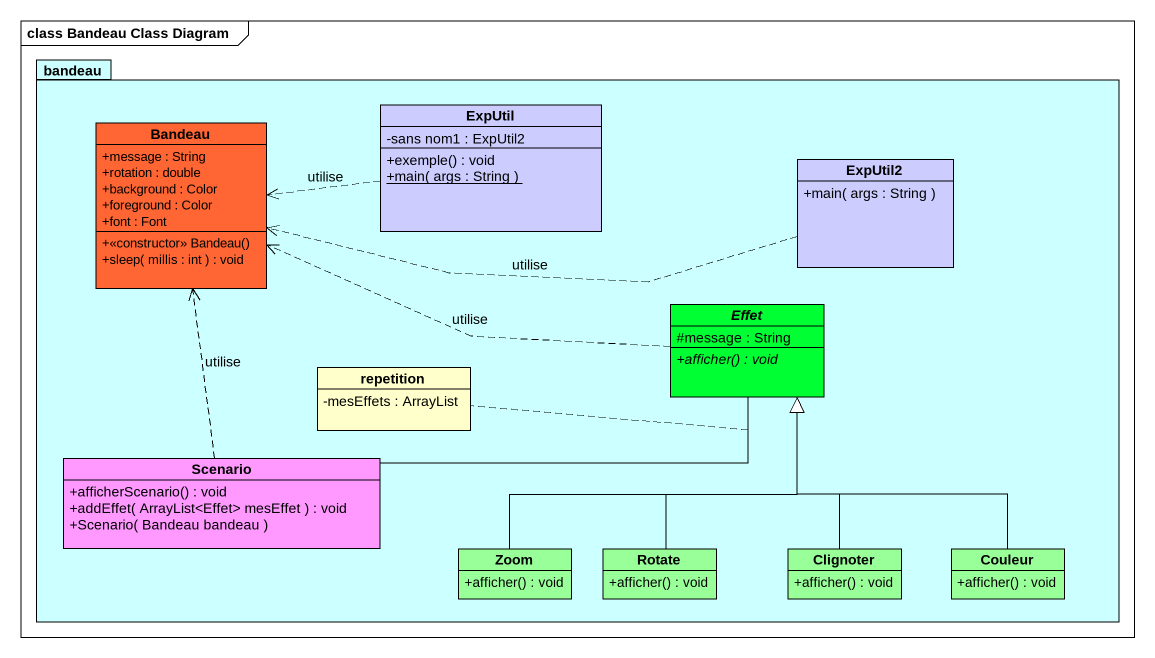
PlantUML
@startuml
mainframe class Bandeau Class Diagram
hide circle
hide empty members
skinparam classAttributeIconSize 0
package bandeau #CCFFFF {
  class Bandeau #FF6633 {
    +message : String
    +rotation : double
    +background : Color
    +foreground : Color
    +font : Font
    +<<constructor>> Bandeau()
    +sleep( millis : int ) : void
  }
  class ExpUtil #CCCCFF {
    -sans nom1 : ExpUtil2
    +exemple() : void
    {static} +main( args : String )
  }
  class ExpUtil2 #CCCCFF {
    +main( args : String )
  }
  abstract class Effet #00FF33 {
    #message : String
    {abstract} +afficher() : void
  }
  class repetition #FFFFCC {
    -mesEffets : ArrayList
  }
  class Scenario #FF99FF {
    +afficherScenario() : void
    +addEffet( ArrayList<Effet> mesEffet ) : void
    +Scenario( Bandeau bandeau )
  }
  class Zoom #99FF99 {
    +afficher() : void
  }
  class Rotate #99FF99 {
    +afficher() : void
  }
  class Clignoter #99FF99 {
    +afficher() : void
  }
  class Couleur #99FF99 {
    +afficher() : void
  }
}
ExpUtil .left.> Bandeau : utilise
ExpUtil2 .left.> Bandeau : utilise
Effet .left.> Bandeau : utilise
Effet -left- Scenario
(Effet, Scenario) .. repetition
Scenario .up.> Bandeau : utilise
Zoom -up-|> Effet
Rotate -up-|> Effet
Clignoter -up-|> Effet
Couleur -up-|> Effet
@enduml
